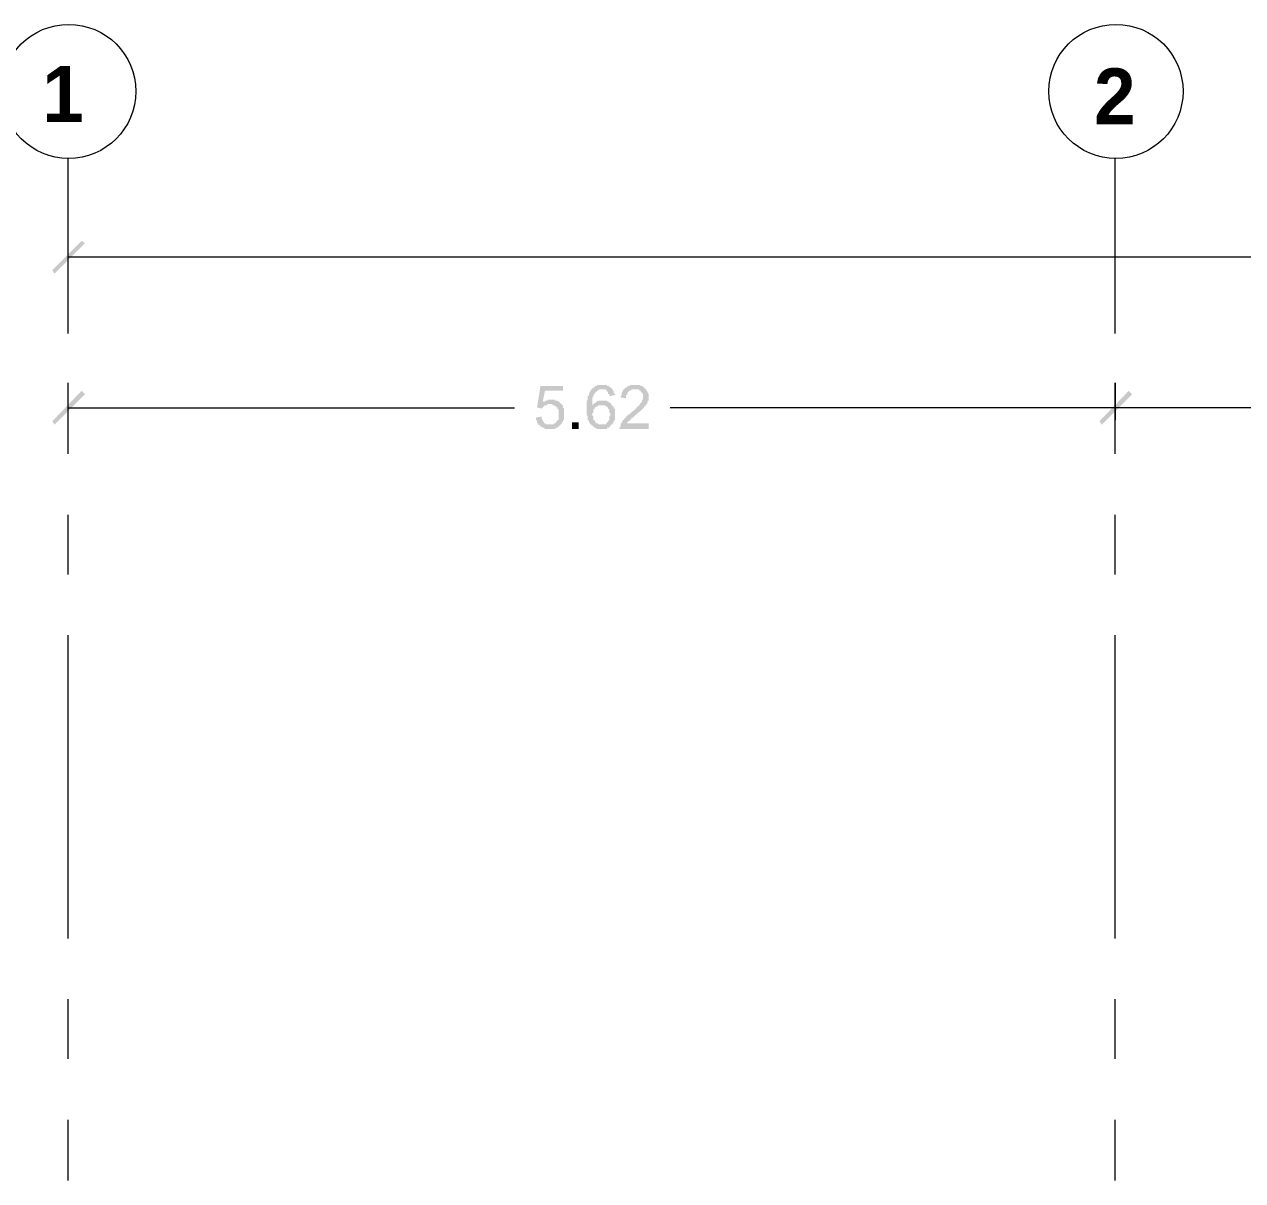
# Model space of a CAD drawing. Header units: inches. Extents: x -11 to 213, y -78 to 40.
# Drawn here: x -3.11 to 3.43, y 30.05 to 36.26 of the extents above; entities that cross this region are included whole.
import ezdxf

# ---------------------------------------------------------------- set-up
doc = ezdxf.new("R2010")
doc.units = ezdxf.units.IN
doc.header["$MEASUREMENT"] = 0
doc.layers.add('PDF_0', color=7, linetype='Continuous')
doc.layers.add('PDF_Text', color=7, linetype='Continuous')
doc.styles.add('PDF Century Gothic Bold', font='GOTHICB.TTF')

msp = doc.modelspace()

# ---------------------------------------------------------------- hatches: boundary and pattern name
at = {"layer": 'PDF_0'}
h = msp.add_hatch(color=256, dxfattribs=at)
h.paths.add_polyline_path([(-0.05886, 34.20482), (-0.05886, 34.21087), (-0.05886, 34.21087), (-0.05281, 34.21692), (-0.05281, 34.21692), (-0.05281, 34.21692), (-0.04676, 34.22297), (-0.04676, 34.22297), (-0.04072, 34.22297), (-0.04072, 34.22902), (-0.04072, 34.22902), (-0.03467, 34.22902), (-0.03467, 34.22902), (-0.02862, 34.23506), (-0.02862, 34.23506), (-0.02257, 34.23506), (-0.02257, 34.23506), (-0.01652, 34.23506), (-0.01652, 34.23506), (-0.01048, 34.23506), (-0.01048, 34.23506), (-0.00443, 34.23506), (-0.00443, 34.23506), (0.00162, 34.23506), (0.00162, 34.23506), (0.00767, 34.23506), (0.00767, 34.23506), (0.01372, 34.23506), (0.01372, 34.23506), (0.01976, 34.23506), (0.01976, 34.23506), (0.02581, 34.22902), (0.02581, 34.22902), (0.03186, 34.22902), (0.03186, 34.22902), (0.03186, 34.22297), (0.03791, 34.22297), (0.03791, 34.22297), (0.04395, 34.21692), (0.04395, 34.21692), (0.04395, 34.21692), (0.04395, 34.21087), (0.05, 34.21087), (0.05, 34.21087), (0.05, 34.20482), (0.05605, 34.20482), (0.05605, 34.19878), (0.05605, 34.19878), (0.05605, 34.19273), (0.0621, 34.19273), (0.0621, 34.19273), (0.0621, 34.18668), (0.0621, 34.18063), (0.0621, 34.18063), (0.0621, 34.17458), (0.0621, 34.17458), (0.0621, 34.16854), (0.0621, 34.16854), (0.0621, 34.16249), (0.0621, 34.16249), (0.0621, 34.15644), (0.0621, 34.15644), (0.0621, 34.15039), (0.0621, 34.15039), (0.0621, 34.14435), (0.0621, 34.14435), (0.0621, 34.1383), (0.0621, 34.1383), (0.0621, 34.13225), (0.0621, 34.13225), (0.05605, 34.1262), (0.05605, 34.1262), (0.05605, 34.12015), (0.05605, 34.12015), (0.05, 34.11411), (0.05, 34.11411), (0.05, 34.10806), (0.05, 34.10806), (0.04395, 34.10806), (0.04395, 34.10806), (0.04395, 34.10201), (0.03791, 34.10201), (0.03791, 34.09596), (0.03791, 34.09596), (0.03186, 34.09596), (0.03186, 34.08991), (0.02581, 34.08991), (0.02581, 34.08991), (0.02581, 34.08991), (0.01976, 34.08991), (0.01976, 34.08387), (0.01372, 34.08387), (0.01372, 34.08387), (0.00767, 34.08387), (0.00767, 34.08387), (0.00162, 34.08387), (-0.00443, 34.08387), (-0.00443, 34.08387), (-0.01048, 34.08387), (-0.01048, 34.08387), (-0.01652, 34.08387), (-0.01652, 34.08387), (-0.02257, 34.08387), (-0.02257, 34.08387), (-0.02862, 34.08387), (-0.02862, 34.08387), (-0.03467, 34.08387), (-0.03467, 34.08387), (-0.04072, 34.08991), (-0.04072, 34.08991), (-0.04676, 34.08991), (-0.04676, 34.08991), (-0.05281, 34.09596), (-0.05281, 34.09596), (-0.05281, 34.09596), (-0.05886, 34.10201), (-0.05886, 34.10201), (-0.06491, 34.10201), (-0.06491, 34.10806), (-0.06491, 34.10806), (-0.06491, 34.10806), (-0.07096, 34.10806), (-0.07096, 34.11411), (-0.07096, 34.11411), (-0.07096, 34.11411), (-0.077, 34.12015), (-0.077, 34.12015), (-0.077, 34.12015), (-0.077, 34.1262), (-0.077, 34.1262), (-0.08305, 34.13225), (-0.08305, 34.13225), (-0.08305, 34.1383), (-0.08305, 34.1383), (-0.08305, 34.14435), (-0.08305, 34.14435), (-0.08305, 34.15039), (-0.08305, 34.15039), (-0.0891, 34.15644), (-0.0891, 34.15644), (-0.0891, 34.16249), (-0.0891, 34.16854), (-0.0891, 34.16854), (-0.0891, 34.17458), (-0.0891, 34.17458), (-0.0891, 34.18063), (-0.0891, 34.18668), (-0.0891, 34.19273), (-0.0891, 34.19273), (-0.0891, 34.19273), (-0.0891, 34.19878), (-0.0891, 34.20482), (-0.0891, 34.20482), (-0.0891, 34.21087), (-0.0891, 34.21692), (-0.0891, 34.21692), (-0.0891, 34.22297), (-0.0891, 34.22902), (-0.0891, 34.22902), (-0.0891, 34.23506), (-0.0891, 34.23506), (-0.08305, 34.24111), (-0.08305, 34.24111), (-0.08305, 34.24716), (-0.08305, 34.24716), (-0.08305, 34.25321), (-0.08305, 34.25321), (-0.08305, 34.25926), (-0.08305, 34.25926), (-0.077, 34.2653), (-0.077, 34.2653), (-0.077, 34.27135), (-0.077, 34.27135), (-0.077, 34.2774), (-0.077, 34.2774), (-0.07096, 34.2774), (-0.07096, 34.28345), (-0.07096, 34.28345), (-0.07096, 34.28949), (-0.07096, 34.28949), (-0.06491, 34.28949), (-0.06491, 34.28949), (-0.06491, 34.29554), (-0.06491, 34.29554), (-0.05886, 34.30159), (-0.05886, 34.30159), (-0.05281, 34.30159), (-0.05281, 34.30764), (-0.05281, 34.30764), (-0.04676, 34.30764), (-0.04676, 34.31369), (-0.04072, 34.31369), (-0.04072, 34.31369), (-0.03467, 34.31369), (-0.03467, 34.31369), (-0.03467, 34.31973), (-0.02862, 34.31973), (-0.02862, 34.31973), (-0.02257, 34.31973), (-0.01652, 34.31973), (-0.01652, 34.31973), (-0.01048, 34.31973), (-0.01048, 34.31973), (-0.00443, 34.31973), (-0.00443, 34.31973), (-0.00443, 34.31973), (0.00162, 34.31973), (0.00162, 34.31973), (0.00767, 34.31973), (0.01372, 34.31973), (0.01372, 34.31973), (0.01976, 34.31973), (0.01976, 34.31369), (0.02581, 34.31369), (0.02581, 34.31369), (0.02581, 34.31369), (0.03186, 34.31369), (0.03186, 34.30764), (0.03791, 34.30764), (0.03791, 34.30764), (0.04395, 34.30159), (0.04395, 34.30159), (0.04395, 34.30159), (0.05, 34.29554), (0.05, 34.29554), (0.05, 34.29554), (0.05, 34.28949), (0.05605, 34.28949), (0.05605, 34.28345), (0.05605, 34.28345), (0.05605, 34.2774), (0.05605, 34.2774), (0.0621, 34.27135), (0.0621, 34.27135), (0.0621, 34.2653), (0.0621, 34.2653), (0.03186, 34.25926), (0.03186, 34.2653), (0.03186, 34.2653), (0.03186, 34.27135), (0.02581, 34.27135), (0.02581, 34.2774), (0.02581, 34.2774), (0.02581, 34.28345), (0.01976, 34.28345), (0.01976, 34.28345), (0.01976, 34.28949), (0.01372, 34.28949), (0.01372, 34.28949), (0.01372, 34.29554), (0.00767, 34.29554), (0.00767, 34.29554), (0.00162, 34.29554), (0.00162, 34.29554), (-0.00443, 34.29554), (-0.00443, 34.29554), (-0.00443, 34.29554), (-0.01048, 34.29554), (-0.01048, 34.29554), (-0.01652, 34.29554), (-0.01652, 34.29554), (-0.02257, 34.29554), (-0.02257, 34.29554), (-0.02862, 34.28949), (-0.02862, 34.28949), (-0.03467, 34.28949), (-0.03467, 34.28949), (-0.03467, 34.28345), (-0.04072, 34.28345), (-0.04072, 34.2774), (-0.04676, 34.2774), (-0.04676, 34.2774), (-0.04676, 34.27135), (-0.04676, 34.27135), (-0.04676, 34.27135), (-0.05281, 34.2653), (-0.05281, 34.2653), (-0.05281, 34.25926), (-0.05281, 34.25926), (-0.05281, 34.25926), (-0.05281, 34.25321), (-0.05886, 34.25321), (-0.05886, 34.24716), (-0.05886, 34.24716), (-0.05886, 34.24111), (-0.05886, 34.23506), (-0.05886, 34.23506), (-0.05886, 34.22902), (-0.05886, 34.22902), (-0.05886, 34.22297), (-0.05886, 34.21692), (-0.05886, 34.21692), (-0.05886, 34.21087), (-0.05886, 34.20482), (-0.05886, 34.20482)], flags=0)
h.paths.add_polyline_path([(-0.01048, 34.10806), (-0.00443, 34.10806), (-0.00443, 34.10806), (0.00162, 34.10806), (0.00162, 34.10806), (0.00767, 34.10806), (0.00767, 34.10806), (0.01372, 34.10806), (0.01372, 34.11411), (0.01976, 34.11411), (0.01976, 34.11411), (0.01976, 34.12015), (0.02581, 34.12015), (0.02581, 34.1262), (0.02581, 34.1262), (0.02581, 34.1262), (0.03186, 34.13225), (0.03186, 34.13225), (0.03186, 34.1383), (0.03186, 34.1383), (0.03186, 34.14435), (0.03186, 34.14435), (0.03186, 34.15039), (0.03791, 34.15644), (0.03791, 34.15644), (0.03791, 34.16249), (0.03791, 34.16249), (0.03791, 34.16854), (0.03186, 34.16854), (0.03186, 34.17458), (0.03186, 34.17458), (0.03186, 34.18063), (0.03186, 34.18063), (0.03186, 34.18668), (0.03186, 34.18668), (0.02581, 34.19273), (0.02581, 34.19273), (0.02581, 34.19878), (0.02581, 34.19878), (0.01976, 34.19878), (0.01976, 34.20482), (0.01372, 34.20482), (0.01372, 34.20482), (0.01372, 34.20482), (0.00767, 34.21087), (0.00767, 34.21087), (0.00162, 34.21087), (0.00162, 34.21087), (-0.00443, 34.21087), (-0.00443, 34.21087), (-0.01048, 34.21087), (-0.01048, 34.21087), (-0.01652, 34.21087), (-0.01652, 34.21087), (-0.02257, 34.21087), (-0.02257, 34.21087), (-0.02862, 34.21087), (-0.02862, 34.20482), (-0.03467, 34.20482), (-0.03467, 34.20482), (-0.04072, 34.19878), (-0.04072, 34.19878), (-0.04072, 34.19878), (-0.04676, 34.19878), (-0.04676, 34.19273), (-0.04676, 34.19273), (-0.05281, 34.18668), (-0.05281, 34.18668), (-0.05281, 34.18063), (-0.05281, 34.18063), (-0.05281, 34.17458), (-0.05281, 34.17458), (-0.05281, 34.16854), (-0.05886, 34.16854), (-0.05886, 34.16249), (-0.05886, 34.16249), (-0.05886, 34.15644), (-0.05886, 34.15644), (-0.05281, 34.15039), (-0.05281, 34.15039), (-0.05281, 34.14435), (-0.05281, 34.14435), (-0.05281, 34.1383), (-0.05281, 34.1383), (-0.05281, 34.13225), (-0.04676, 34.13225), (-0.04676, 34.1262), (-0.04676, 34.1262), (-0.04072, 34.12015), (-0.04072, 34.12015), (-0.04072, 34.12015), (-0.04072, 34.11411), (-0.03467, 34.11411), (-0.03467, 34.11411), (-0.02862, 34.11411), (-0.02862, 34.10806), (-0.02257, 34.10806), (-0.02257, 34.10806), (-0.01652, 34.10806), (-0.01652, 34.10806), (-0.01048, 34.10806), (-0.01048, 34.10806), (-0.01048, 34.10806)], flags=0)
for points in [[(0.24355, 34.08386), (0.0863, 34.08386), (0.0863, 34.08991), (0.0863, 34.08991), (0.09235, 34.09596), (0.09235, 34.09596), (0.09235, 34.10201), (0.09235, 34.10201), (0.09235, 34.10806), (0.09235, 34.10806), (0.09235, 34.1141), (0.0984, 34.1141), (0.0984, 34.12015), (0.0984, 34.12015), (0.10445, 34.1262), (0.10445, 34.1262), (0.10445, 34.1262), (0.10445, 34.13225), (0.10445, 34.13225), (0.11049, 34.13225), (0.11049, 34.13829), (0.11049, 34.13829), (0.11654, 34.13829), (0.11654, 34.14434), (0.11654, 34.14434), (0.12259, 34.14434), (0.12259, 34.15039), (0.12259, 34.15039), (0.12864, 34.15039), (0.12864, 34.15644), (0.13469, 34.15644), (0.13469, 34.16249), (0.14073, 34.16249), (0.14073, 34.16249), (0.14678, 34.16853), (0.14678, 34.16853), (0.15283, 34.17458), (0.15283, 34.17458), (0.15283, 34.17458), (0.15888, 34.18063), (0.15888, 34.18063), (0.16492, 34.18063), (0.16492, 34.18668), (0.16492, 34.18668), (0.17097, 34.18668), (0.17097, 34.19273), (0.17702, 34.19273), (0.17702, 34.19877), (0.17702, 34.19877), (0.18307, 34.19877), (0.18307, 34.20482), (0.18912, 34.20482), (0.18912, 34.20482), (0.18912, 34.21087), (0.19516, 34.21087), (0.19516, 34.21692), (0.19516, 34.21692), (0.19516, 34.21692), (0.20121, 34.22296), (0.20121, 34.22296), (0.20726, 34.22901), (0.20726, 34.22901), (0.20726, 34.23506), (0.20726, 34.23506), (0.20726, 34.24111), (0.21331, 34.24111), (0.21331, 34.24111), (0.21331, 34.24716), (0.21331, 34.24716), (0.21331, 34.2532), (0.21331, 34.2532), (0.21331, 34.25925), (0.21331, 34.25925), (0.21331, 34.2653), (0.21331, 34.2653), (0.21331, 34.27135), (0.21331, 34.27135), (0.20726, 34.2774), (0.20726, 34.2774), (0.20726, 34.2774), (0.20121, 34.28344), (0.20121, 34.28344), (0.20121, 34.28344), (0.20121, 34.28949), (0.19516, 34.28949), (0.19516, 34.28949), (0.18912, 34.29554), (0.18912, 34.29554), (0.18307, 34.29554), (0.18307, 34.29554), (0.17702, 34.29554), (0.17702, 34.29554), (0.17097, 34.29554), (0.17097, 34.29554), (0.16492, 34.29554), (0.16492, 34.29554), (0.15888, 34.29554), (0.15888, 34.29554), (0.15283, 34.29554), (0.15283, 34.29554), (0.14678, 34.28949), (0.14678, 34.28949), (0.14073, 34.28949), (0.14073, 34.28949), (0.13469, 34.28344), (0.13469, 34.28344), (0.13469, 34.28344), (0.13469, 34.28344), (0.12864, 34.2774), (0.12864, 34.2774), (0.12864, 34.27135), (0.12864, 34.27135), (0.12864, 34.2653), (0.12259, 34.2653), (0.12259, 34.25925), (0.12259, 34.25925), (0.12259, 34.2532), (0.12259, 34.2532), (0.12259, 34.24716), (0.09235, 34.2532), (0.09235, 34.25925), (0.09235, 34.25925), (0.0984, 34.2653), (0.0984, 34.2653), (0.0984, 34.27135), (0.0984, 34.27135), (0.0984, 34.2774), (0.0984, 34.2774), (0.10445, 34.28344), (0.10445, 34.28344), (0.10445, 34.28949), (0.10445, 34.28949), (0.11049, 34.29554), (0.11049, 34.29554), (0.11049, 34.29554), (0.11654, 34.30159), (0.11654, 34.30159), (0.11654, 34.30159), (0.12259, 34.30763), (0.12259, 34.30763), (0.12259, 34.30763), (0.12864, 34.30763), (0.12864, 34.31368), (0.13469, 34.31368), (0.13469, 34.31368), (0.14073, 34.31368), (0.14073, 34.31368), (0.14678, 34.31973), (0.14678, 34.31973), (0.15283, 34.31973), (0.15283, 34.31973), (0.15888, 34.31973), (0.15888, 34.31973), (0.16492, 34.31973), (0.17097, 34.31973), (0.17097, 34.31973), (0.17097, 34.31973), (0.17702, 34.31973), (0.18307, 34.31973), (0.18307, 34.31973), (0.18912, 34.31973), (0.18912, 34.31973), (0.19516, 34.31973), (0.19516, 34.31973), (0.20121, 34.31368), (0.20121, 34.31368), (0.20726, 34.31368), (0.20726, 34.31368), (0.21331, 34.31368), (0.21331, 34.30763), (0.21936, 34.30763), (0.21936, 34.30763), (0.21936, 34.30159), (0.2254, 34.30159), (0.2254, 34.30159), (0.2254, 34.30159), (0.2254, 34.29554), (0.23145, 34.29554), (0.23145, 34.28949), (0.23145, 34.28949), (0.2375, 34.28344), (0.2375, 34.28344), (0.2375, 34.28344), (0.2375, 34.2774), (0.2375, 34.2774), (0.24355, 34.27135), (0.24355, 34.27135), (0.24355, 34.2653), (0.24355, 34.2653), (0.24355, 34.25925), (0.24355, 34.2532), (0.24355, 34.2532), (0.24355, 34.2532), (0.24355, 34.24716), (0.24355, 34.24716), (0.24355, 34.24111), (0.24355, 34.24111), (0.24355, 34.23506), (0.2375, 34.23506), (0.2375, 34.22901), (0.2375, 34.22901), (0.2375, 34.22296), (0.2375, 34.22296), (0.23145, 34.21692), (0.23145, 34.21692), (0.23145, 34.21087), (0.2254, 34.21087), (0.2254, 34.21087), (0.2254, 34.21087), (0.2254, 34.20482), (0.2254, 34.20482), (0.21936, 34.20482), (0.21936, 34.19877), (0.21936, 34.19877), (0.21936, 34.19877), (0.21331, 34.19273), (0.21331, 34.19273), (0.21331, 34.19273), (0.20726, 34.18668), (0.20726, 34.18668), (0.20726, 34.18668), (0.20121, 34.18063), (0.20121, 34.18063), (0.19516, 34.18063), (0.19516, 34.17458), (0.18912, 34.17458), (0.18912, 34.16853), (0.18912, 34.16853), (0.18307, 34.16853), (0.18307, 34.16249), (0.17702, 34.16249), (0.17097, 34.15644), (0.17097, 34.15644), (0.16492, 34.15039), (0.16492, 34.15039), (0.16492, 34.15039), (0.15888, 34.14434), (0.15283, 34.14434), (0.15283, 34.13829), (0.15283, 34.13829), (0.14678, 34.13829), (0.14678, 34.13225), (0.14073, 34.13225), (0.14073, 34.1262), (0.14073, 34.1262), (0.13469, 34.1262), (0.13469, 34.12015), (0.13469, 34.12015), (0.12864, 34.12015), (0.12864, 34.1141), (0.12864, 34.1141), (0.24355, 34.1141)], [(-0.32498, 34.22902), (-0.31893, 34.22902), (-0.31893, 34.22902), (-0.31288, 34.22902), (-0.31288, 34.23507), (-0.30683, 34.23507), (-0.30683, 34.23507), (-0.30079, 34.23507), (-0.30079, 34.23507), (-0.29474, 34.24111), (-0.29474, 34.24111), (-0.28869, 34.24111), (-0.28869, 34.24111), (-0.28264, 34.24111), (-0.28264, 34.24111), (-0.28264, 34.24111), (-0.2766, 34.24111), (-0.27055, 34.24111), (-0.27055, 34.24111), (-0.2645, 34.24111), (-0.2645, 34.24111), (-0.25845, 34.24111), (-0.25845, 34.23507), (-0.2524, 34.23507), (-0.2524, 34.23507), (-0.24636, 34.23507), (-0.24636, 34.23507), (-0.24031, 34.22902), (-0.24031, 34.22902), (-0.24031, 34.22902), (-0.23426, 34.22902), (-0.23426, 34.22297), (-0.22821, 34.22297), (-0.22821, 34.22297), (-0.22821, 34.21692), (-0.22216, 34.21692), (-0.22216, 34.21088), (-0.22216, 34.21088), (-0.21612, 34.21088), (-0.21612, 34.20483), (-0.21612, 34.20483), (-0.21612, 34.19878), (-0.21612, 34.19878), (-0.21007, 34.19273), (-0.21007, 34.19273), (-0.21007, 34.18668), (-0.21007, 34.18668), (-0.21007, 34.18064), (-0.21007, 34.18064), (-0.21007, 34.17459), (-0.21007, 34.17459), (-0.21007, 34.16854), (-0.21007, 34.16854), (-0.21007, 34.16249), (-0.21007, 34.16249), (-0.21007, 34.15644), (-0.21007, 34.15644), (-0.21007, 34.1504), (-0.21007, 34.1504), (-0.21007, 34.14435), (-0.21007, 34.14435), (-0.21007, 34.1383), (-0.21007, 34.1383), (-0.21007, 34.13225), (-0.21612, 34.13225), (-0.21612, 34.1262), (-0.21612, 34.1262), (-0.21612, 34.12016), (-0.22216, 34.12016), (-0.22216, 34.11411), (-0.22216, 34.11411), (-0.22216, 34.11411), (-0.22821, 34.10806), (-0.22821, 34.10806), (-0.22821, 34.10806), (-0.23426, 34.10201), (-0.23426, 34.10201), (-0.23426, 34.10201), (-0.24031, 34.09597), (-0.24031, 34.09597), (-0.24031, 34.09597), (-0.24636, 34.08992), (-0.24636, 34.08992), (-0.2524, 34.08992), (-0.2524, 34.08992), (-0.25845, 34.08387), (-0.25845, 34.08387), (-0.2645, 34.08387), (-0.2645, 34.08387), (-0.27055, 34.08387), (-0.27055, 34.08387), (-0.2766, 34.08387), (-0.2766, 34.08387), (-0.28264, 34.08387), (-0.28869, 34.08387), (-0.28869, 34.08387), (-0.28869, 34.08387), (-0.29474, 34.08387), (-0.29474, 34.08387), (-0.30079, 34.08387), (-0.30079, 34.08387), (-0.30683, 34.08387), (-0.30683, 34.08387), (-0.31288, 34.08387), (-0.31288, 34.08387), (-0.31893, 34.08992), (-0.31893, 34.08992), (-0.32498, 34.08992), (-0.32498, 34.08992), (-0.33103, 34.09597), (-0.33103, 34.09597), (-0.33707, 34.09597), (-0.33707, 34.09597), (-0.33707, 34.10201), (-0.34312, 34.10201), (-0.34312, 34.10201), (-0.34917, 34.10806), (-0.34917, 34.10806), (-0.34917, 34.11411), (-0.34917, 34.11411), (-0.35522, 34.11411), (-0.35522, 34.12016), (-0.35522, 34.12016), (-0.35522, 34.1262), (-0.35522, 34.1262), (-0.36127, 34.13225), (-0.36127, 34.13225), (-0.36127, 34.1383), (-0.36127, 34.1383), (-0.36127, 34.14435), (-0.36127, 34.14435), (-0.33103, 34.1504), (-0.33103, 34.14435), (-0.33103, 34.14435), (-0.33103, 34.1383), (-0.33103, 34.1383), (-0.32498, 34.13225), (-0.32498, 34.13225), (-0.32498, 34.1262), (-0.32498, 34.1262), (-0.31893, 34.12016), (-0.31893, 34.12016), (-0.31893, 34.12016), (-0.31893, 34.11411), (-0.31288, 34.11411), (-0.31288, 34.11411), (-0.30683, 34.10806), (-0.30683, 34.10806), (-0.30079, 34.10806), (-0.30079, 34.10806), (-0.29474, 34.10806), (-0.29474, 34.10806), (-0.28869, 34.10806), (-0.28869, 34.10806), (-0.28869, 34.10806), (-0.28264, 34.10806), (-0.28264, 34.10806), (-0.2766, 34.10806), (-0.2766, 34.10806), (-0.27055, 34.10806), (-0.27055, 34.10806), (-0.2645, 34.10806), (-0.2645, 34.11411), (-0.25845, 34.11411), (-0.25845, 34.11411), (-0.2524, 34.12016), (-0.2524, 34.12016), (-0.2524, 34.12016), (-0.2524, 34.1262), (-0.24636, 34.1262), (-0.24636, 34.13225), (-0.24636, 34.13225), (-0.24031, 34.13225), (-0.24031, 34.1383), (-0.24031, 34.1383), (-0.24031, 34.14435), (-0.24031, 34.14435), (-0.24031, 34.1504), (-0.24031, 34.15644), (-0.24031, 34.15644), (-0.24031, 34.16249), (-0.24031, 34.16249), (-0.24031, 34.16854), (-0.24031, 34.16854), (-0.24031, 34.17459), (-0.24031, 34.17459), (-0.24031, 34.18064), (-0.24031, 34.18064), (-0.24031, 34.18668), (-0.24031, 34.18668), (-0.24636, 34.19273), (-0.24636, 34.19273), (-0.24636, 34.19878), (-0.24636, 34.19878), (-0.2524, 34.19878), (-0.2524, 34.19878), (-0.2524, 34.20483), (-0.25845, 34.20483), (-0.25845, 34.20483), (-0.2645, 34.21088), (-0.2645, 34.21088), (-0.2645, 34.21088), (-0.27055, 34.21088), (-0.27055, 34.21088), (-0.2766, 34.21692), (-0.2766, 34.21692), (-0.28264, 34.21692), (-0.28869, 34.21692), (-0.28869, 34.21692), (-0.28869, 34.21692), (-0.29474, 34.21692), (-0.29474, 34.21692), (-0.30079, 34.21692), (-0.30079, 34.21088), (-0.30683, 34.21088), (-0.30683, 34.21088), (-0.31288, 34.21088), (-0.31288, 34.21088), (-0.31893, 34.20483), (-0.31893, 34.20483), (-0.31893, 34.20483), (-0.32498, 34.19878), (-0.32498, 34.19878), (-0.33103, 34.19273), (-0.33103, 34.19273), (-0.35522, 34.19878), (-0.33707, 34.31369), (-0.21612, 34.31369), (-0.21612, 34.2895), (-0.31288, 34.2895)]]:
    msp.add_hatch(color=256, dxfattribs=at).paths.add_polyline_path(points)

# ---------------------------------------------------------------- linework, layer by layer
at = {"layer": 'PDF_0', "lineweight": 5}
for points in [[(-2.87168, 34.59659), (-2.87168, 35.53402)], [(2.74679, 34.59659), (2.74679, 35.53402)], [(-2.87168, 34.96552), (-2.87168, 35.13486)], [(-2.87168, 35.00785), (16.61457, 35.00785)], [(-2.87168, 34.20953), (-2.87168, 34.33049)], [(2.74679, 34.20953), (2.74679, 34.33049), (2.74679, 34.13091)], [(-2.87168, 33.94947), (-2.87168, 34.27606)], [(2.74679, 33.94947), (2.74679, 34.27606)], [(-2.87168, 34.19744), (-0.47673, 34.19744)], [(5.1357, 34.19744), (2.74679, 34.19744), (0.35788, 34.19744)], [(-2.87168, 33.30235), (-2.87168, 33.62289)], [(2.74679, 33.30235), (2.74679, 33.62289)], [(-2.87168, 31.34889), (-2.87168, 32.97576)], [(2.74679, 31.34889), (2.74679, 32.97576)], [(-2.87168, 30.70176), (-2.87168, 31.0223)], [(2.74679, 30.70176), (2.74679, 31.0223)], [(-2.87168, 30.04859), (-2.87168, 30.37518)], [(2.74679, 30.04859), (2.74679, 30.37518)]]:
    msp.add_lwpolyline(points, dxfattribs=at)
at = {"layer": 'PDF_0', "lineweight": 13}
for centre in [(-2.86821, 35.89528), (2.75049, 35.89528)]:
    msp.add_circle(centre, 0.35985, dxfattribs=at)
at = {"layer": 'PDF_0'}
for points in [[(-2.79911, 35.09252), (-2.94426, 34.91713), (-2.95635, 34.93528)], [(-2.78097, 35.08042), (-2.79911, 35.09252), (-2.94426, 34.91713)], [(-2.79911, 34.28815), (-2.94426, 34.10672), (-2.95635, 34.12486)], [(-2.78097, 34.27001), (-2.79911, 34.28815), (-2.94426, 34.10672)], [(2.66212, 34.12486), (2.67422, 34.10672), (2.81937, 34.28815)], [(2.81937, 34.28815), (2.67422, 34.10672), (2.66212, 34.12486)], [(2.67422, 34.10672), (2.81937, 34.28815), (2.83751, 34.27001)], [(2.83751, 34.27001), (2.81937, 34.28815), (2.67422, 34.10672)]]:
    msp.add_solid(points, dxfattribs=at)
at = {"layer": 'PDF_0', "lineweight": 5}
msp.add_solid([(-0.132, 34.08253), (-0.16828, 34.08253), (-0.132, 34.11881), (-0.16828, 34.11881)], dxfattribs=at)

# ---------------------------------------------------------------- texts
at = {"layer": 'PDF_Text', "char_height": 0.29998, "attachment_point": 4, "style": 'PDF Century Gothic Bold'}
for s, insert in [('1', (-3.01034, 35.881)), ('2', (2.63255, 35.8689))]:
    msp.add_mtext(s, dxfattribs=dict(at, insert=insert))

doc.saveas('drawing.dxf')
